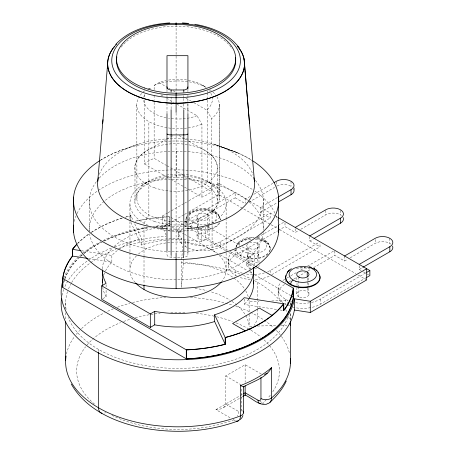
<?xml version="1.0" encoding="UTF-8"?>
<svg xmlns="http://www.w3.org/2000/svg" width="454" height="454" viewBox="0 0 454 454"><rect width="100%" height="100%" fill="white"/><g stroke="black" fill="none" stroke-linecap="round" stroke-linejoin="round"><path stroke-width="0.34" stroke-dasharray="2.27 1.7" d="M166.993 250.534L166.993 254.779A4.137 2.389 0 0 0 171.113 257.18L183.802 257.174A4.137 2.389 0 0 0 187.922 254.779L187.928 250.614M187.928 110.424L187.928 103.228M208.851 226.013L208.851 228.061L208.931 226.035M226.103 271.288L226.115 252.867M226.115 252.157L226.132 219.56M226.132 218.851L226.137 202.552M241.188 411.125A4.171 2.406 60 0 0 241.528 409.792L241.511 387.898M219.14 195.901L219.288 104.307L219.14 200.049M178.411 232.176L178.411 237.226M228.3 259.228L228.3 266.322M278.154 288.012L278.154 295.106M261.232 374A6.878 3.973 0 0 1 260.959 373.846L245.137 364.715L225.689 375.94L225.689 404.015C225.105 408.39 219.668 409.582 215.962 409.627L230.615 418.089M196.985 236.12L197.416 225.326L197.416 226.694M208.959 225.366L209.283 217.267M246.84 264.903L247.271 254.109L247.271 256.845L246.84 245.251M259.138 246.051L258.706 256.845L258.706 254.109L259.035 262.974M296.695 293.687L296.91 288.29M297.018 285.589L297.024 282.899M308.669 282.927L308.663 285.623M308.777 280.231L308.913 276.861M183.371 259.177L183.371 263.388L181.413 287.183L181.413 262.48L182.746 246.312M236.194 246.352L238.038 242.901M187.173 215.474L185.987 219.532M144.009 223.237L148.867 214.816L148.867 121.621M189.057 213.17C197.694 205.378 217.704 206.326 220.281 219.532M238.912 241.954C242.873 238.044 248.871 236.999 254.251 237.204M188.932 213.306L189.681 212.5M237.351 243.645L239.536 241.284M100.215 160.472C111.843 152.822 125.304 148.81 138.288 144.156M141.557 185.465L148.867 181.135M166.374 139.423C155.523 147.068 138.408 150.887 134.98 165.523L134.98 203.142M166.981 139.072L170.017 137.318M170.625 136.966L173.059 135.559M166.175 235.127L162.481 227.17L162.481 215.939L167.384 213.108M167.997 212.756L183.938 203.551M184.551 203.199L188.228 201.077M188.841 200.719L218.879 183.382L248.934 200.73M162.481 227.17L167.384 224.338M167.997 223.987L183.938 214.782M184.551 214.43L188.228 212.302M188.841 211.95L218.879 194.607L270.527 224.424M184.335 222.171A24.754 14.29 0 0 1 185.629 221.359L235.149 192.774L235.149 197.825L185.629 226.415A24.754 14.29 0 0 0 184.335 227.221M250.103 196.457L245.818 198.931L245.818 203.352M253.78 194.335L272.769 183.371M200.049 228.056A75.636 43.669 0 0 1 201.366 228.3L203.562 227.034M248.877 202.217L274.608 187.36M277.553 197.45L260.403 207.353L260.403 212.404L270.158 218.034L270.158 212.983L220.638 241.573A24.754 14.29 0 0 1 184.006 240.541M102.803 298.675L106.094 296.78L106.094 289.686M130.917 222.42L141.444 245.098A75.636 43.669 0 0 1 201.366 241.772L205.753 239.241L225.808 250.818M260.403 212.404L277.553 202.501M184.795 246.119A24.754 14.29 0 0 0 220.638 246.624L270.158 218.034M236.84 276.134A24.754 14.29 0 0 1 235.484 255.199L235.484 250.143L237.323 249.081M257.526 237.419L283.79 222.256M235.484 255.199L277.666 230.842M278.279 230.49L285.004 226.608L295.214 232.505L298.278 230.734M249.989 269.841L249.989 256.368L254.376 253.837L254.376 265.891M300.73 229.321L325.847 214.816A10.311 5.953 0 0 1 341.436 215.491M309.798 236.5L309.798 240.926L313.476 238.804M267.69 271.747A24.754 14.29 0 0 0 270.493 270.357L318.793 242.47M271.713 274.704L320.008 246.817L320.008 243.026M286.565 278.223L290.237 276.1M290.849 275.748L296.973 272.213M300.644 270.09L306.768 266.555M307.381 266.203L334.252 250.687M289.011 281.86L290.844 280.805M293.897 279.04L296.956 277.275M297.569 276.923L305.514 272.332M307.96 270.919L311.018 269.154M313.464 267.747L334.859 255.392L344.614 261.022L347.673 259.251M350.125 257.838L375.242 243.338A10.311 5.953 0 0 1 390.832 244.014M359.199 265.652L359.199 269.443L362.264 267.673M295.645 302.704A24.754 14.29 0 0 0 320.348 299.141L366.219 272.655M292.665 307.114A24.754 14.29 0 0 0 320.348 304.191L366.196 277.717M215.962 409.627L239.667 395.945M240.274 395.593L242.703 394.191M239.457 398.391L222.647 408.095M241.278 397.335L242.379 396.7M154.139 89.62L154.139 85.363L159.082 82.605A34.379 19.851 0 0 1 166.062 80.562M144.724 90.806L144.412 90.982A41.257 23.818 0 0 0 139.985 95.584M148.742 88.564L149.36 88.218L150.58 88.927M248.684 298.55A71.165 41.087 0 0 1 249.127 301.575L259.041 301.303M271.793 300.951L288.08 300.503A24.754 14.29 0 0 1 280.958 282.354M288.08 305.559L290.333 305.497M245.745 315.57A71.165 41.087 0 0 1 249.127 326.273L253.315 326.159M257.509 326.046L276.367 325.529M281.253 325.393L286.843 325.24M167.691 230.711L187.928 230.711M182.082 223.947A24.754 14.29 0 0 0 181.736 238.651L181.736 243.702L182.826 243.724M81.533 250.75L111.849 255.443A75.636 43.669 0 0 1 117.484 250.409M88.422 258.553L111.849 262.179L111.849 255.443M244.229 299.05L244.229 304.441L276.617 309.452M280.061 309.986L283.506 310.513M257.361 237.521C263.076 238.254 269.812 241.914 270.136 248.315M222.222 147.209L238.214 153.094L246.687 157.249L251.976 160.472M202.348 85.131L205.997 87.236M159.082 82.605L166.414 86.839M168.854 88.246L170.074 88.956M173.133 90.715L176.186 92.48M185.958 98.121L191.452 101.293M193.898 102.706L206.723 110.112L211.666 118.579L211.666 191.565A41.257 23.818 0 0 1 201.945 197.178L187.865 189.051M160.966 94.92L162.793 95.976M166.459 98.092L173.791 102.326M176.844 104.085L196.996 115.725L201.945 124.192L201.945 197.178M179.131 135.559L183.995 138.368M184.602 138.72L188.251 140.825M188.858 141.177L190.68 142.227C200.163 148.503 214.668 152.726 217.211 165.523L217.211 203.142M249.547 201.082L275.306 215.956M275.918 216.308L277.757 217.37M235.149 197.825L245.222 203.642M309.798 240.926L320.008 246.817M359.199 269.443L362.752 271.498M363.348 271.838L369.862 275.601M271.123 224.77L278.966 229.298M279.579 229.65L355.84 273.683M358.297 275.101L366.684 279.942M144.412 100.192L144.412 163.962A41.257 23.818 0 0 1 154.139 158.35L166.38 165.415M166.993 165.772L170.051 167.537M170.664 167.889L182.9 174.955M183.512 175.312L187.184 177.429M187.797 177.781L211.666 191.565M144.412 163.962L166.448 176.685M167.061 177.037L170.119 178.802M170.732 179.16L187.252 188.699M205.753 225.763L239.786 245.415M242.22 246.817L254.376 253.837M171.01 217.5L182.684 224.236M183.297 224.594L186.986 226.716M191.287 229.202L227.528 250.126M229.985 251.544L254.558 265.732M228.85 252.572L253.156 266.606M155.892 226.835A115.515 66.693 0 0 1 169.785 225.769L171.629 226.835M172.242 227.187L183.915 233.929M184.528 234.281L188.211 236.409M188.83 236.767L217.699 253.434M220.156 254.853L247.186 270.459M249.643 271.878L253.945 274.358M254.558 274.715L290.804 295.639M225.689 375.94L240.898 384.725M259.79 401.245L262.843 403.01A11.021 7.065 53.8 0 0 264.114 403.504M225.689 404.015L238.532 411.426A4.171 2.406 60 0 0 239.457 411.784M267.939 242.901L268.626 243.645M218.085 214.118L218.771 214.861M266.447 241.284L267.066 241.954M216.592 212.5L217.211 213.17M162.481 215.939L166.175 223.896M125.071 217.307A115.515 66.693 0 0 1 130.917 215.684L133.255 220.723M134.719 223.873L141.444 238.356L141.444 245.098M308.765 288.347L308.992 294.487M296.82 277.445L297.001 282.218M208.851 225.326L209.283 236.92M196.985 216.467L197.416 228.061M290.401 313.498L290.407 319.854M136.796 105.254L136.943 200.049M129.94 204.629L129.952 218.794M129.952 221.631L129.969 252.089M129.969 252.799L129.975 268.382M65.626 302.807L65.626 308.459M65.626 312.698L65.631 319.758M389.827 238.288L389.827 243.338M375.242 239.547L375.242 243.338M344.614 255.971L344.614 261.022M340.432 210.395L340.432 214.816M334.859 250.971L334.859 255.392M325.847 210.395L325.847 214.816M320.348 299.141L320.348 304.191M307.222 278.228L307.222 287.348M307.222 288.052L307.222 291.559M298.465 276.963L298.465 286.082M298.465 286.786L298.465 296.61M295.214 228.714L295.214 232.505M291.031 181.248L291.031 186.299M290.401 305.179L290.401 302.018A112.422 64.905 0 0 1 290.373 306.087M290.333 313.918L290.333 320.235M285.339 280.192L285.339 282.087M285.339 299.141L285.339 304.191M285.004 222.818L285.004 226.608M276.446 181.878L276.446 186.299M270.493 270.357L270.493 273.512M270.136 249.167L270.136 249.728M265.142 242.005L265.142 241.443A3.439 1.986 -60 0 0 262.713 240.041M263.422 198.602L263.422 229.605M257.531 282.326L257.531 308.294M257.531 308.992L257.531 316.012A11.004 6.35 -60 0 1 254.138 325.393M257.367 243.128L257.367 262.775M249.127 301.575L249.127 313.572M249.127 314.276L249.127 326.273M248.61 248.179L248.61 267.826M245.137 364.715L245.137 382.257M240.836 256.039L240.836 255.477A3.439 1.986 -60 0 1 243.265 251.266M235.484 270.357L235.484 275.408M220.638 241.573L220.638 246.624M218.879 183.382L218.879 194.607M215.287 213.221L215.287 212.659A3.439 1.986 -60 0 0 212.858 211.258M212.075 222.698L212.075 183.938L207.211 181.135L207.211 98.529M212.075 225.519L212.075 250.188M207.512 214.345L207.512 233.992M207.211 90.76L207.211 92.173M207.211 92.877L207.211 97.82M205.753 227.182L205.753 239.241M201.366 228.3L201.366 241.772M198.761 219.396L198.761 239.048M190.981 227.255L190.981 226.694A3.439 1.986 -60 0 1 193.41 222.483M187.928 89.5L187.928 91.674M187.928 95.317L187.928 113.04M187.928 250.534L187.928 254.779M185.987 220.383L185.987 220.945M185.629 221.359L185.629 226.415M185.629 241.573L185.629 246.624M183.802 95.59L183.802 97.695M183.802 98.393L183.802 103.308M183.802 104.011L183.802 108.926M183.802 255.057L183.802 257.174M183.371 255.67L183.371 258.479M176.419 151.21L176.419 179.154M176.095 24.374L176.095 92.826M176.095 113.148L176.095 135.082M176.095 135.729L176.095 252.469M171.113 96.991L171.113 101.906M171.113 102.61L171.113 108.926M171.113 255.057L171.113 257.174M169.785 225.769L169.785 216.791A115.515 66.693 0 0 0 135.474 221.314M166.993 89.5L166.993 92.117M166.993 95.204L166.993 113.04M154.139 95.283L154.139 99.54M154.139 102.371L154.139 158.35M144.412 94.523L144.412 97.355M144.009 226.762L144.009 255.659M144.009 256.362L144.009 284.55M130.917 215.684L130.917 221.07M130.82 220.905L130.82 215.514A115.515 66.693 0 0 0 124.969 217.137M106.094 284.72L106.094 286.849M98.546 349.415L98.546 351.527M89.41 198.602L89.41 231.699M277.014 185.998A10.311 5.953 0 0 1 292.472 187.343M219.123 255.358A48.13 27.79 0 0 1 221.62 281.633M135.235 282.541A48.13 27.79 0 0 1 136.506 255.795M138.391 254.081A48.13 27.79 0 0 1 216.666 253.258M102.428 268.813A75.636 43.669 0 0 1 112.745 247.799M114.187 246.431A75.636 43.669 0 0 1 155.024 228.237M160.358 227.38A75.636 43.669 0 0 1 192.655 226.994M249.989 256.368A75.636 43.669 0 0 1 253.519 267.026M264.092 339.898A101.418 58.555 0 0 1 272.525 392.165M270.278 395.235A101.418 58.555 0 0 1 267.729 398.226M266.345 399.69A101.418 58.555 0 0 1 262.843 403.01A6.878 3.973 -60 0 1 261.759 403.493M111.968 415.314A101.418 58.555 0 0 0 233.668 419.848A6.878 3.973 -60 0 0 235.104 418.775M94.494 404.083A101.418 58.555 0 0 1 85.658 346.731M87.009 345.074A101.418 58.555 0 0 1 120.543 322.658M123.636 321.477A101.418 58.555 0 0 1 131.337 318.912M135.326 317.783A101.418 58.555 0 0 1 160.114 313.26M170.806 312.488A101.418 58.555 0 0 1 185.612 312.5M196.298 313.294A101.418 58.555 0 0 1 213.925 316.126M216.683 316.756A101.418 58.555 0 0 1 232.448 321.477M236.142 322.902A101.418 58.555 0 0 1 247.986 328.492M250.954 330.189A101.418 58.555 0 0 1 260.897 337.123M238.532 411.426A6.878 3.973 -60 0 1 237.232 415.995M235.467 420.915A11.021 5.573 66.5 0 1 233.668 419.922M241.505 409.78A6.878 3.973 0 0 1 242.453 410.461M219.078 223.391A17.19 9.926 0 0 1 196.122 228.737M191.9 227.187A17.19 9.926 0 0 1 189.341 225.598M186.969 223.05A17.19 9.926 0 0 1 187.196 215.962M188.972 214.05A17.19 9.926 0 0 1 208.386 210.225A17.19 9.926 0 0 1 220.321 219.855M256.419 238.736A17.19 9.926 0 0 1 270.107 249.365A17.19 9.926 0 0 1 253.304 258.383A17.19 9.926 0 0 1 235.938 249.723M235.87 247.555A17.19 9.926 0 0 1 251.42 238.577M257.668 238.185A13.751 7.939 0 0 1 262.35 251.471A13.751 7.939 0 0 1 239.752 247.799M239.241 245.506A13.751 7.939 0 0 1 253.741 237.726M300.032 267.451A17.19 9.926 0 0 1 305.037 267.4M219.844 222.573A17.19 9.926 0 0 1 193.915 228.612M191.9 227.749A17.19 9.926 0 0 1 189.341 226.16M186.969 223.612A17.19 9.926 0 0 1 187.196 216.524M188.972 214.611A17.19 9.926 0 0 1 207.784 210.684A17.19 9.926 0 0 1 220.298 219.696M296.411 268.603A17.19 9.926 0 0 1 309.855 268.745M259.149 265.63A6.186 3.575 0 0 1 258.729 266.64M256.499 268.246A6.186 3.575 0 0 1 254.444 268.774M250.886 268.66A6.186 3.575 0 0 1 248.162 263.065A6.186 3.575 0 0 1 258.212 263.388M255.182 239.179A17.19 9.926 0 0 1 269.358 252.055M267.82 254.036A17.19 9.926 0 0 1 248.945 258.666A17.19 9.926 0 0 1 235.825 249.564M236.029 247.396A17.19 9.926 0 0 1 251.42 239.139M66.466 353.967A112.422 64.905 0 0 1 74.575 336.522M76.249 334.36A112.422 64.905 0 0 1 79.671 330.489M81.487 328.662A112.422 64.905 0 0 1 104.562 312.783M107.717 311.268A112.422 64.905 0 0 1 113.693 308.686M117.416 307.25A112.422 64.905 0 0 1 129.816 303.278M132.528 302.557A112.422 64.905 0 0 1 165.744 297.393M190.334 297.393A112.422 64.905 0 0 1 233.225 305.36M235.808 306.229A112.422 64.905 0 0 1 273.507 327.629M276.401 330.478A112.422 64.905 0 0 1 280.266 334.899M281.423 336.414A112.422 64.905 0 0 1 289.414 353.076M183.371 263.388A112.422 64.905 0 0 1 240.331 274.193M243.492 275.453A112.422 64.905 0 0 1 250.756 278.722M254.518 280.651A112.422 64.905 0 0 1 281.06 302.239M285.657 309.452A112.422 64.905 0 0 1 287.178 312.658M288.631 316.557A112.422 64.905 0 0 1 289.521 319.843M195.038 288.324A71.165 41.087 0 0 1 206.825 290.645M211.547 291.973A71.165 41.087 0 0 1 230.184 300.264M231.937 301.394A71.165 41.087 0 0 1 245.069 314.418M148.208 225.394A48.13 27.79 0 0 1 141.688 185.374A48.13 27.79 0 0 1 211.235 183.467A48.13 27.79 0 0 1 211.32 223.663M204.158 226.932A48.13 27.79 0 0 1 184.528 231.126M182.429 231.262A48.13 27.79 0 0 1 157.135 228.617M119.618 248.837A75.636 43.669 0 0 1 141.444 238.356M77.657 243.577A115.515 66.693 0 0 1 89.183 233.958M91.402 232.465A115.515 66.693 0 0 1 122.523 218.09M248.593 299.044A75.636 43.669 0 0 1 244.229 304.441M106.094 296.78A75.636 43.669 0 0 1 102.746 287.461M103.784 275.011A75.636 43.669 0 0 1 104.936 272.105M105.493 270.959A75.636 43.669 0 0 1 111.849 262.179M250.597 270.981A75.636 43.669 0 0 1 252.101 274.449M63.764 282.547A115.515 66.693 0 0 1 82.543 254.773M84.03 253.536A115.515 66.693 0 0 1 150.512 227.522M181.736 243.702A24.754 14.29 0 0 1 182.082 229.003M287.864 317.391A112.422 64.905 0 0 1 178.11 368.427A112.422 64.905 0 0 1 68.248 317.465M66.102 309.514A112.422 64.905 0 0 1 68.032 290.151M68.531 288.84A112.422 64.905 0 0 1 70.659 284.306M71.601 282.632A112.422 64.905 0 0 1 115.889 249.439M118.375 248.508A112.422 64.905 0 0 1 181.736 238.651M292.087 301.904A24.754 14.29 0 0 1 290.401 301.388M282.927 280.544A24.754 14.29 0 0 1 284.908 279.182M286.213 304.674A24.754 14.29 0 0 1 284.908 284.232M181.413 262.48A71.165 41.087 0 0 1 245.069 289.72M245.745 290.866A71.165 41.087 0 0 1 248.4 297.353M63.713 278.24A116.888 67.487 0 0 1 100.72 241.681M103.035 240.535A116.888 67.487 0 0 1 148.197 227.045M152.947 226.381A116.888 67.487 0 0 1 166.051 225.161M62.011 295.344A116.888 67.487 0 0 1 63.713 289.465M64.922 286.519A116.888 67.487 0 0 1 112.149 247.782M114.686 246.806A116.888 67.487 0 0 1 166.051 236.392M264.557 272.882A24.754 14.29 0 0 1 246.584 274.051M242.527 273.2A24.754 14.29 0 0 1 235.484 250.143M269.137 276.134A24.754 14.29 0 0 1 254.529 279.568M250.216 279.505A24.754 14.29 0 0 1 238.793 277.008M105.742 412.607A11.004 6.35 -60 0 1 104.596 413.066M63.668 282.377A115.515 66.693 0 0 1 77.833 258.848M80.33 256.465A115.515 66.693 0 0 1 82.446 254.603M83.933 253.372A115.515 66.693 0 0 1 101.14 242.311M103.523 241.114A115.515 66.693 0 0 1 149.014 227.556M155.796 226.671A115.515 66.693 0 0 1 169.688 225.604L169.688 216.62A115.515 66.693 0 0 0 134.719 221.297M77.56 243.406A115.515 66.693 0 0 1 89.086 233.787M91.305 232.295A115.515 66.693 0 0 1 122.427 217.92M216.904 96.787A41.257 23.818 0 0 1 211.666 118.579M201.945 124.192A41.257 23.818 0 0 1 153.48 123.919A41.257 23.818 0 0 1 138.913 97.23M154.139 85.363A41.257 23.818 0 0 1 206.116 87.327M209.776 89.563A41.257 23.818 0 0 1 211.189 90.601M212.909 92.048A41.257 23.818 0 0 1 215.775 95.153M210.849 93.235A34.379 19.851 0 0 1 206.723 110.112M196.996 115.725A34.379 19.851 0 0 1 168.508 118.239M166.158 117.79A34.379 19.851 0 0 1 143.668 99.494M143.77 97.587A34.379 19.851 0 0 1 144.52 94.761M148.066 89.444A34.379 19.851 0 0 1 149.36 88.218M168.548 80.086A34.379 19.851 0 0 1 205.753 87.418M208.914 90.431A34.379 19.851 0 0 1 209.64 91.345M187.519 228.685A78.474 45.304 0 0 1 167.827 228.918M99.375 174.336A78.474 45.304 0 0 1 176.668 138.555A78.474 45.304 0 0 1 253.048 174.983M100.487 160.188A102.644 59.264 0 0 1 251.703 160.188M74.32 221.416A102.644 59.264 0 0 1 76.022 215.934M77.061 213.533A102.644 59.264 0 0 1 153.083 171.368A102.644 59.264 0 0 1 253.372 190.118M254.995 191.213A102.644 59.264 0 0 1 275.13 213.533M276.168 215.934A102.644 59.264 0 0 1 277.57 220.19M255.523 180.408A87.151 50.32 0 0 1 176.873 251.845A87.151 50.32 0 0 1 96.935 180.885M99.33 178.053A87.151 50.32 0 0 1 170.057 151.341M172.174 151.267A87.151 50.32 0 0 1 253.077 177.588M263.411 232.533A87.151 50.32 0 0 1 177.48 279.783A87.151 50.32 0 0 1 89.58 233.753M89.29 230.7A87.151 50.32 0 0 1 170.057 179.29M172.174 179.216A87.151 50.32 0 0 1 187.003 179.529M189.108 179.693A87.151 50.32 0 0 1 247.299 200.197M249.354 201.928A87.151 50.32 0 0 1 263.564 230.087M121.246 47.137A59.599 34.408 0 0 1 177.73 26.196A59.599 34.408 0 0 1 232.142 48.89M229.015 149.491L213.902 144.156L238.214 153.094L229.015 149.491M196.043 223.674A13.751 7.939 0 0 0 216.881 217.012A13.751 7.939 0 0 0 196.48 209.924A13.751 7.939 0 0 0 196.043 223.674M199.942 239.581A6.186 3.575 0 0 0 209.322 236.585A6.186 3.575 0 0 0 200.14 233.39A6.186 3.575 0 0 0 199.942 239.581M199.942 219.929A6.186 3.575 0 0 0 209.322 216.933A6.186 3.575 0 0 0 200.14 213.743A6.186 3.575 0 0 0 199.942 219.929M299.651 297.149A6.186 3.575 0 0 0 309.032 294.152A6.186 3.575 0 0 0 299.85 290.957A6.186 3.575 0 0 0 299.651 297.149M249.796 248.713A6.186 3.575 0 0 0 259.177 245.716A6.186 3.575 0 0 0 249.995 242.527A6.186 3.575 0 0 0 249.796 248.713M156.766 218.38A41.257 23.818 0 0 0 219.288 198.409A41.257 23.818 0 0 0 158.066 177.134A41.257 23.818 0 0 0 156.766 218.38M154.178 187.672A41.257 23.818 0 0 0 217.324 168.36A41.257 23.818 0 0 0 156.789 146.443A41.257 23.818 0 0 0 154.178 187.672M154.178 221.353A41.257 23.818 0 0 0 217.324 202.047A41.257 23.818 0 0 0 156.789 180.13A41.257 23.818 0 0 0 154.178 221.353"/><path stroke-width="0.68" d="M260.954 377.376L260.954 398.55A6.878 3.973 0 0 0 271.537 397.948L271.537 367.632A112.422 64.905 0 0 1 240.467 385.571L240.467 415.887A11.021 5.573 66.5 0 1 236.245 421.13M242.935 396.382L245.137 395.111L245.137 394.719M245.137 394.821L245.137 385.769M253.667 283.915L253.673 269.858M245.137 395.105L245.137 395.088C252.248 398.056 258.61 406.052 266.918 404.139M243.492 412.975L243.52 386.836L240.467 385.571M187.928 86.884C187.86 88.91 185.618 90.011 183.802 89.971L171.113 89.971C169.302 90.011 167.061 88.91 166.993 86.884M102.638 123.794L107.655 63.73M97.752 181.225L102.99 119.64M271.537 367.632C266.186 378.114 252.764 381.411 243.378 386.927L243.406 386.927M242.964 415.637L241.891 417.759L240.314 419.502M286.287 380.98C282.638 389.271 276.486 396.064 270.051 402.301M289.385 270.068L287.206 272.428L289.385 270.068L291.4 268.649M115.685 44.441C129.407 29.641 150.257 24.193 169.779 22.91M267.23 373.154L264.449 374.448M273.995 182.661L276.446 181.248A10.311 5.953 0 0 1 291.031 181.248A10.311 5.953 0 0 1 291.031 189.67L291.031 194.721L278.779 201.792M76.743 244.519A115.515 66.693 0 0 0 72.572 249.365L72.572 256.101A115.515 66.693 0 0 0 62.822 278.546L186.293 349.83A115.515 66.693 0 0 0 225.161 344.2L214.64 321.523A75.636 43.669 0 0 1 154.712 324.848L150.325 327.379L101.707 299.311L101.707 285.838L106.094 283.302A75.636 43.669 0 0 1 102.422 270.732M278.779 196.741L291.031 189.67M295.214 227.448L325.847 209.765A10.311 5.953 0 0 1 340.432 209.765A10.311 5.953 0 0 1 340.432 218.187L340.432 223.237L314.089 238.446M101.707 285.838L150.325 313.907L154.712 311.376A75.636 43.669 0 0 0 253.582 267.661M253.275 267.945L254.376 267.31M309.798 235.87L340.432 218.187M344.614 255.971L375.242 238.288A10.311 5.953 0 0 1 389.827 238.288A10.311 5.953 0 0 1 389.827 246.704L389.827 251.76L362.871 267.321M359.199 264.393L389.827 246.704M62.89 280.697A116.888 67.487 0 0 0 162.339 359.165A116.888 67.487 0 0 0 294.385 298.817L310.286 301.274L366.684 268.711L366.684 279.942L310.286 312.505L294.385 310.042A116.888 67.487 0 0 1 168.292 370.77A116.888 67.487 0 0 1 61.438 298.789M366.826 272.304L369.862 270.55L369.862 275.601L366.809 277.366M243.31 393.839L245.137 392.784L257.98 400.201A6.878 3.973 -60 0 0 260.732 403.668M238.441 420.79C207.155 432.395 172.554 434.064 139.98 427.35C113.182 421.579 85.375 408.748 71.261 384.044M182.412 22.91L188.677 23.421M72.572 249.365L80.84 250.648M72.572 256.101L87.736 258.451M255.789 266.441L293.261 288.074A115.515 66.693 0 0 1 283.506 310.513L283.506 303.777L244.229 297.705A75.636 43.669 0 0 1 214.64 314.787L214.64 321.523M194.828 24.272C211.564 27.206 229.066 33.891 239.394 48.09M309.038 266.629L311.836 267.491M278.37 217.727L369.862 270.55M291.417 295.997L293.261 297.058L293.261 288.074M271.991 315.377L259.348 308.079L232.607 323.515L245.251 330.813M293.261 297.058A115.515 66.693 0 0 1 186.293 358.813L62.822 287.524L62.822 278.546M314.287 268.649L316.296 270.068L318.481 272.428M316.296 270.068L316.92 270.737M214.64 314.787L225.161 337.464L225.161 344.2M244.036 58.969L254.439 181.225M244.536 63.73L249.552 123.794M290.407 321.267L290.424 363.631M102.405 269.818L102.411 282.7M65.631 321.88L65.637 360.72M310.286 301.274L310.286 312.505M307.222 271.912L307.222 276.821M294.385 298.817L294.385 310.042M294.056 187.984L294.056 189.244M290.691 284.823L290.691 284.261A3.439 1.986 -60 0 1 293.119 280.05M290.333 320.933L290.333 325.143A112.422 64.905 0 0 0 290.117 323.152M288.08 302.398L288.08 304.294M278.591 197.064L278.591 232.329M187.928 88.995L187.928 55.689L166.993 55.689L166.993 88.995M187.928 113.585L187.928 250.54M186.293 349.83L186.293 358.813M183.802 89.971L183.802 92.077M183.802 109.63L183.802 255.057M176.095 22.7L176.095 24.856M176.095 93.195L176.095 112.444M176.095 253.179L176.095 288.386M171.113 89.971L171.113 92.077M171.113 109.63L171.113 255.057M166.993 113.585L166.993 250.54M154.712 311.376L154.712 324.848M150.325 313.907L150.325 327.379M144.009 285.254L144.009 289.487M98.546 352.23L98.546 407.805A11.004 6.35 -60 0 0 101.946 413.265M73.599 197.064L73.599 232.329M62.726 287.359L62.726 278.376A115.515 66.693 0 0 1 72.475 255.937L72.475 249.201A115.515 66.693 0 0 1 76.647 244.354M392.5 246.006A10.311 5.953 0 0 1 389.827 251.76M343.099 217.489A10.311 5.953 0 0 1 340.432 223.237M293.874 189.403A10.311 5.953 0 0 1 291.031 194.721M221.24 282.087A48.13 27.79 0 0 1 178.921 297.62A48.13 27.79 0 0 1 135.644 282.99M248.582 328.821A101.418 58.555 0 0 1 249.757 329.485A11.004 6.35 -60 0 0 250.914 328.719M260.976 398.561A4.171 2.406 60 0 1 257.98 400.178M271.498 397.931A11.021 7.065 53.8 0 1 267.117 403.793M290.316 358.62A112.422 64.905 0 0 1 271.537 397.948M66.085 355.987A112.422 64.905 0 0 0 120.56 417.686A112.422 64.905 0 0 0 240.467 415.887A6.878 3.973 0 0 0 243.123 411.25M312.568 268.819A3.439 1.986 -60 0 1 314.889 269.46M317.987 272.542A17.19 9.926 0 0 1 303.159 287.166A17.19 9.926 0 0 1 287.416 272.865M319.395 275.118A17.19 9.926 0 0 1 303.159 287.728A17.19 9.926 0 0 1 286.133 275.47M283.506 303.777A115.515 66.693 0 0 1 225.161 337.464M253.565 280.941A75.636 43.669 0 0 1 249.308 297.926M102.519 285.679A75.636 43.669 0 0 1 102.752 279.136M114.573 46.416A68.441 39.515 0 0 0 176.095 103.24A68.441 39.515 0 0 0 237.618 46.416M237.414 46.177A68.441 39.515 0 0 1 178.093 103.228A68.441 39.515 0 0 1 113.103 48.277M113.914 47.222A68.441 39.515 0 0 1 116.655 44.14M253.814 177.593A78.474 45.304 0 0 1 187.519 228.685M167.197 228.873A78.474 45.304 0 0 1 98.376 177.593M252.821 160.903A102.644 59.264 0 0 1 247.237 242.986A102.644 59.264 0 0 1 104.953 242.986A102.644 59.264 0 0 1 99.369 160.903M278.574 225.723A102.644 59.264 0 0 1 175.562 288.386A102.644 59.264 0 0 1 73.684 225.105M167.049 133.958A4.228 0.919 0.2 0 0 171.113 134.912L183.802 134.9A4.228 0.919 0.2 0 0 187.865 133.958M235.444 57.454A59.599 34.408 0 0 1 175.55 94.999A59.599 34.408 0 0 1 116.854 56.829M293.551 297.115L293.551 288.131A115.515 66.693 0 0 1 283.801 310.57L283.801 303.834A115.515 66.693 0 0 1 225.456 337.521L225.456 344.257A115.515 66.693 0 0 1 186.588 349.886L186.588 358.87A115.515 66.693 0 0 0 293.551 297.115M295.753 281.236A13.751 7.939 0 0 0 316.591 274.579A13.751 7.939 0 0 0 296.184 267.491A13.751 7.939 0 0 0 295.753 281.236M299.651 277.496A6.186 3.575 0 0 0 309.032 274.5A6.186 3.575 0 0 0 299.85 271.31A6.186 3.575 0 0 0 299.651 277.496M139.055 90.959A64.326 37.137 0 0 0 240.16 63.929A64.326 37.137 0 0 0 149.065 26.894A64.326 37.137 0 0 0 139.055 90.959M144.429 87.934A59.599 34.408 0 0 0 235.654 60.041A59.599 34.408 0 0 0 148.203 28.375A59.599 34.408 0 0 0 144.429 87.934"/></g></svg>
